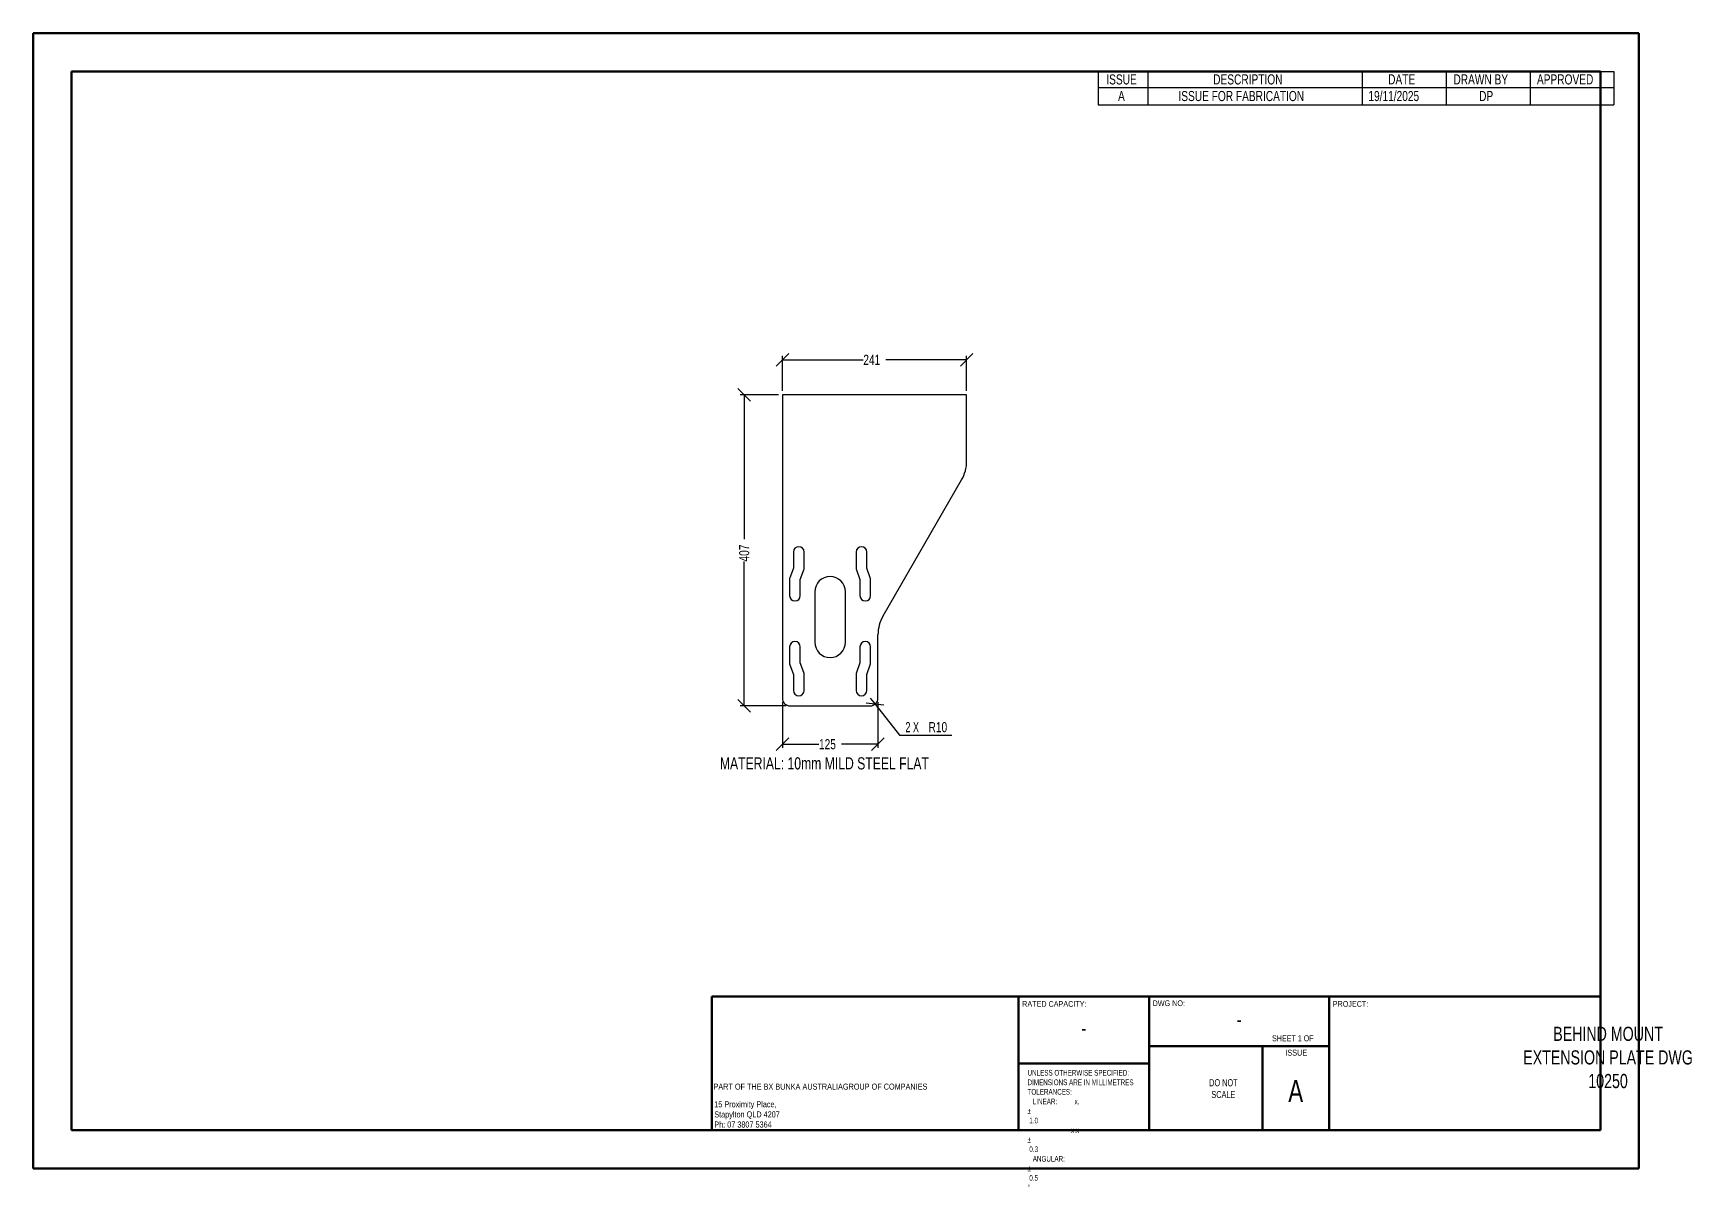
# Model space of a CAD drawing. Header units: millimetres. Extents: x 0 to 434, y -5 to 297.
import ezdxf

# ---------------------------------------------------------------- set-up
doc = ezdxf.new("R2010")
doc.units = ezdxf.units.MM
doc.layers.add('JUST_BLACK', color=7, linetype='Continuous')
doc.styles.add('SLDTEXTSTYLE0', font='TXT', dxfattribs={"width": 0.7})
doc.styles.add('SLDTEXTSTYLE1', font='TXT', dxfattribs={"width": 0.75})
doc.styles.add('SLDTEXTSTYLE2', font='TXT', dxfattribs={"width": 0.65457})
doc.styles.add('SLDTEXTSTYLE3', font='TXT', dxfattribs={"width": 0.666667})
doc.dimstyles.new('SLDDIMSTYLE0', dxfattribs={"dimtxt": 2.645833, "dimasz": 3.302, "dimexe": 0, "dimexo": 0.0625, "dimgap": 0.661458, "dimtad": 0, "dimdec": 1, "dimlfac": 5, "dimrnd": 1e-09, "dimzin": 12, "dimdsep": 46, "dimtxsty": 'SLDTEXTSTYLE1', "dimblk1": 'OBLIQUE', "dimblk2": 'OBLIQUE', "dimsah": 1, "dimcen": 0.09, "dimadec": 0, "dimazin": 3, "dimtfac": 1, "dimtdec": 1, "dimtofl": 0, "dimtmove": 0, "dimatfit": 3, "dimldrblk": 'OBLIQUE', "dimfxl": 1, "dimfrac": 2, "dimtolj": 1, "dimtzin": 12, "dimarcsym": 0})
doc.dimstyles.new('SLDDIMSTYLE1', dxfattribs={"dimtxt": 2.645833, "dimasz": 3.302, "dimexe": 0, "dimexo": 0.0625, "dimgap": 0.661458, "dimtad": 0, "dimtih": 1, "dimtoh": 1, "dimdec": 1, "dimlfac": 5, "dimrnd": 1e-09, "dimzin": 12, "dimdsep": 46, "dimtxsty": 'SLDTEXTSTYLE1', "dimblk1": 'OBLIQUE', "dimblk2": 'OBLIQUE', "dimsah": 1, "dimcen": 0, "dimadec": 0, "dimazin": 3, "dimtfac": 1, "dimtdec": 1, "dimtofl": 0, "dimtmove": 0, "dimatfit": 3, "dimldrblk": 'OBLIQUE', "dimfxl": 1, "dimfrac": 2, "dimtolj": 1, "dimtzin": 12, "dimarcsym": 0})

# ---------------------------------------------------------------- blocks, each defined once
blk = doc.blocks.new('SW_TABLEANNOTATION_0')
at = {"layer": 'JUST_BLACK', "color": 0}
for p, q in [((0, 0), (0, -4.18)), ((0, 0), (13.06, 0)), ((13.06, 0), (13.06, -4.18)), ((13.06, 0), (69.09, 0)), ((69.09, 0), (69.09, -4.18)), ((69.09, 0), (91.04, 0)), ((91.04, 0), (91.04, -4.18)), ((91.04, 0), (112.99, 0)), ((112.99, 0), (112.99, -4.18)), ((112.99, 0), (134.94, 0)), ((134.94, 0), (134.94, -4.18)), ((0, -4.18), (0, -8.71)), ((0, -4.18), (13.06, -4.18)), ((13.06, -4.18), (13.06, -8.71)), ((13.06, -4.18), (69.09, -4.18)), ((69.09, -4.18), (69.09, -8.71)), ((69.09, -4.18), (91.04, -4.18)), ((91.04, -4.18), (91.04, -8.71)), ((91.04, -4.18), (112.99, -4.18)), ((112.99, -4.18), (112.99, -8.71)), ((112.99, -4.18), (134.94, -4.18)), ((134.94, -4.18), (134.94, -8.71)), ((0, -8.71), (13.06, -8.71)), ((13.06, -8.71), (69.09, -8.71)), ((69.09, -8.71), (91.04, -8.71)), ((91.04, -8.71), (112.99, -8.71)), ((112.99, -8.71), (134.94, -8.71))]:
    blk.add_line(p, q, dxfattribs=at)
at = {"layer": 'JUST_BLACK', "color": 0, "attachment_point": 1, "style": 'SLDTEXTSTYLE1'}
for s, insert, char_height in [('ISSUE', (2.16, -0.77), 2.646), ('DESCRIPTION', (30.11, -0.77), 2.6458), ('DATE', (75.87, -0.77), 2.646), ('DRAWN BY', (92.95, -0.77), 2.646), ('APPROVED', (114.8, -0.77), 2.646), ('A', (5.23, -5.12), 2.65), ('ISSUE FOR FABRICATION', (21.02, -5.12), 2.6458), ('19/11/2025', (70.71, -5.12), 2.646), ('DP', (99.66, -5.12), 2.646)]:
    blk.add_mtext(s, dxfattribs=dict(at, insert=insert, char_height=char_height))
blk = doc.blocks.new('_Oblique')
at = {"color": 0, "linetype": 'ByBlock', "lineweight": -2}
blk.add_line((-0.5, -0.5), (0.5, 0.5), dxfattribs=at)
blk = doc.blocks.new('_D')
at = {"layer": 'JUST_BLACK'}
for p, q in [((196.05, 203.63), (196.05, 212.78)), ((244.25, 203.63), (244.25, 212.78)), ((196.05, 211.78), (217.22, 211.78)), ((244.25, 211.78), (223.09, 211.78))]:
    blk.add_line(p, q, dxfattribs=at)
at = {"layer": 'JUST_BLACK', "xscale": 3.302, "yscale": 3.302, "rotation": 180}
blk.add_blockref('_Oblique', (196.05, 211.78, -1), dxfattribs=at)
at = {"layer": 'JUST_BLACK', "xscale": 3.302, "yscale": 3.302}
blk.add_blockref('_Oblique', (244.25, 211.78, -1), dxfattribs=at)
at = {"layer": 'JUST_BLACK', "insert": (217.22, 213.09), "char_height": 2.646, "attachment_point": 1, "style": 'SLDTEXTSTYLE1'}
blk.add_mtext('241', dxfattribs=at)
blk = doc.blocks.new('_D_1')
at = {"layer": 'JUST_BLACK'}
for p, q in [((195.05, 202.63), (185.05, 202.63)), ((186.05, 202.63), (186.05, 164.86)), ((186.05, 121.23), (186.05, 159)), ((197.05, 121.23), (185.05, 121.23))]:
    blk.add_line(p, q, dxfattribs=at)
at = {"layer": 'JUST_BLACK', "xscale": 3.302, "yscale": 3.302}
for p, rotation in [((186.05, 202.63, -1), 90), ((186.05, 121.23, -1), 270)]:
    blk.add_blockref('_Oblique', p, dxfattribs=dict(at, rotation=rotation))
at = {"layer": 'JUST_BLACK', "insert": (184.74, 159), "char_height": 2.646, "attachment_point": 1, "rotation": 90, "style": 'SLDTEXTSTYLE1'}
blk.add_mtext('407', dxfattribs=at)
blk = doc.blocks.new('_D_2')
at = {"layer": 'JUST_BLACK'}
for p, q in [((219.05, 123.23), (220.29, 121.66)), ((220.29, 121.66), (226.65, 113.59)), ((226.65, 113.59), (240.34, 113.59))]:
    blk.add_line(p, q, dxfattribs=at)
at = {"layer": 'JUST_BLACK', "xscale": 3.302, "yscale": 3.302, "rotation": 128.2167520145}
blk.add_blockref('_Oblique', (220.29, 121.66, -1), dxfattribs=at)
at = {"layer": 'JUST_BLACK', "char_height": 2.646, "attachment_point": 1}
for s, insert, style in [('2 X', (228.24, 117), 'SLDTEXTSTYLE3'), ('R10', (234.29, 117), 'SLDTEXTSTYLE1')]:
    blk.add_mtext(s, dxfattribs=dict(at, insert=insert, style=style))
blk = doc.blocks.new('_D_3')
at = {"layer": 'JUST_BLACK'}
for p, q in [((196.05, 122.23), (196.05, 110.23)), ((221.05, 122.23), (221.05, 110.23)), ((196.05, 111.23), (205.62, 111.23)), ((221.05, 111.23), (211.49, 111.23))]:
    blk.add_line(p, q, dxfattribs=at)
at = {"layer": 'JUST_BLACK', "xscale": 3.302, "yscale": 3.302, "rotation": 180}
blk.add_blockref('_Oblique', (196.05, 111.23, -1), dxfattribs=at)
at = {"layer": 'JUST_BLACK', "xscale": 3.302, "yscale": 3.302}
blk.add_blockref('_Oblique', (221.05, 111.23, -1), dxfattribs=at)
at = {"layer": 'JUST_BLACK', "insert": (205.62, 112.54), "char_height": 2.646, "attachment_point": 1, "style": 'SLDTEXTSTYLE1'}
blk.add_mtext('125', dxfattribs=at)

msp = doc.modelspace()

# ---------------------------------------------------------------- linework, layer by layer
at = {"color": 7, "linetype": 'Continuous', "lineweight": 50}
for p, q in [((0.079, 0.215), (0.079, 297.215)), ((0.079, 297.215), (420.079, 297.215)), ((420.079, 0.215), (420.079, 297.215)), ((10.079, 10.215), (10.079, 287.215)), ((10.079, 287.215), (410.079, 287.215)), ((410.079, 287.215), (410.079, 10.215)), ((177.587, 45.215), (177.587, 10.215)), ((410.079, 45.215), (177.587, 45.215)), ((257.825, 10.215), (257.825, 45.215)), ((291.949, 10.215), (291.949, 45.215)), ((339.077, 45.215), (339.077, 10.215)), ((339.077, 32.215), (291.949, 32.215)), ((321.633, 32.215), (321.633, 10.215)), ((257.825, 27.715), (291.949, 27.715)), ((10.079, 10.215), (410.079, 10.215)), ((0.079, 0.215), (420.079, 0.215))]:
    msp.add_line(p, q, dxfattribs=at)
at = {"color": 7, "linetype": 'Continuous', "lineweight": 25}
for p, q in [((244.253, 202.631), (196.053, 202.631)), ((196.053, 202.631), (196.053, 123.231)), ((244.253, 185.331), (244.253, 202.631)), ((222.393, 144.788), (242.914, 180.331)), ((198.934, 161.486), (198.934, 157.286)), ((201.734, 157.286), (201.734, 161.486)), ((215.334, 161.486), (215.334, 157.286)), ((218.134, 157.286), (218.134, 161.486)), ((198.934, 157.286), (198.018, 154.764)), ((200.734, 154.286), (201.65, 156.808)), ((215.418, 156.808), (216.334, 154.286)), ((219.05, 154.764), (218.134, 157.286)), ((197.934, 154.286), (197.934, 150.086)), ((200.734, 150.086), (200.734, 154.286)), ((216.334, 154.286), (216.334, 150.086)), ((219.134, 150.086), (219.134, 154.286)), ((204.534, 151.086), (204.534, 137.886)), ((212.534, 137.886), (212.534, 151.086)), ((221.053, 123.231), (221.053, 139.788)), ((197.934, 136.686), (197.934, 132.486)), ((200.734, 132.486), (200.734, 136.686)), ((216.334, 136.686), (216.334, 132.486)), ((219.134, 132.486), (219.134, 136.686)), ((198.018, 132.008), (198.934, 129.486)), ((201.65, 129.964), (200.734, 132.486)), ((216.334, 132.486), (215.418, 129.964)), ((218.134, 129.486), (219.05, 132.008)), ((198.934, 129.486), (198.934, 125.286)), ((201.734, 125.286), (201.734, 129.486)), ((215.334, 129.486), (215.334, 125.286)), ((218.134, 125.286), (218.134, 129.486)), ((198.053, 121.231), (219.053, 121.231))]:
    msp.add_line(p, q, dxfattribs=at)
for centre, radius, start, end in [((234.253, 185.331), 10, 330, 0), ((200.334, 161.486), 1.4, 0, 180), ((216.734, 161.486), 1.4, 0, 180), ((200.334, 157.286), 1.4, 340.04138, 0), ((216.734, 157.286), 1.4, 180, 199.95862), ((199.334, 154.286), 1.4, 160.04138, 180), ((208.534, 151.086), 4, 0, 180), ((217.734, 154.286), 1.4, 0, 19.95862), ((199.334, 150.086), 1.4, 180, 0), ((217.734, 150.086), 1.4, 180, 0), ((231.053, 139.788), 10, 150, 180), ((199.334, 136.686), 1.4, 0, 180), ((208.534, 137.886), 4, 180, 0), ((217.734, 136.686), 1.4, 0, 180), ((199.334, 132.486), 1.4, 180, 199.95862), ((217.734, 132.486), 1.4, 340.04138, 0), ((200.334, 129.486), 1.4, 360, 19.95862), ((216.734, 129.486), 1.4, 160.04138, 180), ((198.053, 123.231), 2, 180, 270), ((200.334, 125.286), 1.4, 180, 0), ((216.734, 125.286), 1.4, 180, 0), ((219.053, 123.231), 2, 270, 0)]:
    msp.add_arc(centre, radius, start, end, dxfattribs=at)

# ---------------------------------------------------------------- block references
at = {"layer": 'JUST_BLACK'}
msp.add_blockref('SW_TABLEANNOTATION_0', (278.624, 287.215), dxfattribs=at)

# ---------------------------------------------------------------- texts
at = {"color": 7, "linetype": 'Continuous', "lineweight": 0}
for s, insert, char_height, attachment_point, style in [('RATED CAPACITY:', (258.78, 44.024), 1.5, 1, 'SLDTEXTSTYLE1'), ('DWG NO:', (292.896, 44.207), 1.5, 1, 'SLDTEXTSTYLE1'), ('PROJECT:', (340.016, 44.024), 1.5, 1, 'SLDTEXTSTYLE1'), ('-', (274.897, 38.78), 3.704, 2, 'SLDTEXTSTYLE1'), ('-', (315.524, 41.002), 3.704, 2, 'SLDTEXTSTYLE1'), ('SHEET 1 OF', (324.152, 35.079), 1.5875, 1, 'SLDTEXTSTYLE0'), ('BEHIND MOUNT^JEXTENSION PLATE DWG^J10250', (412.023, 37.307), 3.70417, 2, 'SLDTEXTSTYLE1'), ('ISSUE', (330.461, 31.321), 1.5875, 2, 'SLDTEXTSTYLE1'), ('UNLESS OTHERWISE SPECIFIED:^JDIMENSIONS ARE IN MILLIMETRES^JTOLERANCES:^J   LINEAR:          x.     ^J%%p^J 1.0^J                         x.x    ^J%%p^J 0.3 ^J   ANGULAR:            ^J%%p^J 0.5^J%%d', (260.184, 26.018), 1.5, 1, 'SLDTEXTSTYLE2'), ('PART OF THE BX BUNKA AUSTRALIAGROUP OF COMPANIES', (178.026, 22.437), 1.5875, 1, 'SLDTEXTSTYLE1'), ('DO NOT^JSCALE', (311.408, 23.587), 1.85208, 2, 'SLDTEXTSTYLE1'), ('A', (330.325, 23.413), 5.821, 2, 'SLDTEXTSTYLE1'), ('15 Proximity Place,^JStapylton QLD 4207^JPh: 07 3807 5364', (178.232, 17.813), 1.5875, 1, 'SLDTEXTSTYLE1')]:
    msp.add_mtext(s, dxfattribs=dict(at, insert=insert, char_height=char_height, attachment_point=attachment_point, style=style))
at = {"layer": 'JUST_BLACK', "insert": (179.7, 107.791), "char_height": 3.175, "attachment_point": 1, "style": 'SLDTEXTSTYLE1'}
msp.add_mtext('MATERIAL: 10mm MILD STEEL FLAT', dxfattribs=at)

# ---------------------------------------------------------------- dimensions: what is measured, and where the dimension line sits
at = {"layer": 'JUST_BLACK'}
for base, p1, p2, picture, middle in [((196.053, 211.782), (244.253, 202.631), (196.053, 202.631), '_D', (220.153, 211.782)), ((221.053, 111.231), (196.053, 123.231), (221.053, 123.231), '_D_3', (208.553, 111.231))]:
    dim = msp.add_linear_dim(base=base, p1=p1, p2=p2, dimstyle='SLDDIMSTYLE0', dxfattribs=at)
    dim.commit()
    dim.dimension.update_dxf_attribs({"geometry": picture, "text_midpoint": middle, "dimtype": 160})
dim = msp.add_linear_dim(base=(186.053, 202.631), p1=(198.053, 121.231), p2=(196.053, 202.631), angle=90, dimstyle='SLDDIMSTYLE0', dxfattribs=at)
dim.commit()
dim.dimension.update_dxf_attribs({"geometry": '_D_1', "text_midpoint": (186.053, 161.931), "dimtype": 160})
dim = msp.add_radius_dim(center=(219.053, 123.231), mpoint=(220.291, 121.66), text='2 X <>', dimstyle='SLDDIMSTYLE1', dxfattribs=at)
dim.commit()
dim.dimension.update_dxf_attribs({"geometry": '_D_2', "text_midpoint": (234.286, 115.688), "dimtype": 164})

doc.saveas('drawing.dxf')
